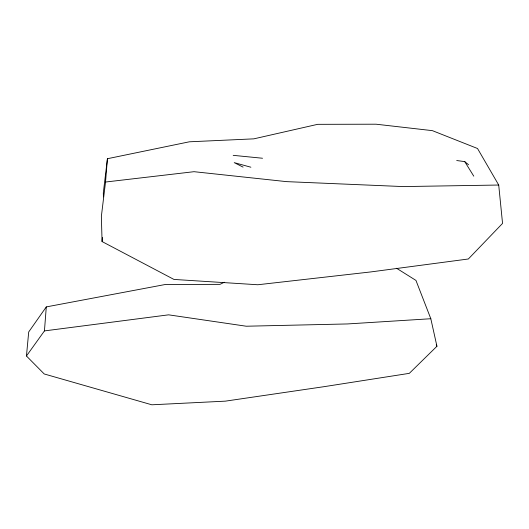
<?xml version="1.0" encoding="UTF-8"?>
<svg xmlns="http://www.w3.org/2000/svg" width="529" height="529" viewBox="0 0 529 529"><rect width="100%" height="100%" fill="white"/><g stroke="black" fill="none" stroke-linecap="round" stroke-linejoin="round"><path stroke-width="0.79" d="M396.565 268.263L415.953 280.416L430.818 318.729L436.941 346.264L409.314 373.348L323.94 386.692L225.38 401.147L151.83 404.797L44.224 373.963L26.45 355.991L44.443 330.909L46.288 306.906L165.471 284.463L219.938 284.357L224.362 282.248M103.419 196.894L103.32 192.847L107.42 158.72L189.349 141.805L253.834 138.849L317.678 124.328L376.086 124.203L432.391 130.65L477.522 148.504L498.715 185.031L502.55 223.403L468.35 258.992L370.816 271.926L257.815 284.754L173.955 279.431L102.071 241.561L102.395 237.495M102.071 241.561L101.363 216.368L105.529 182.029L107.42 158.72M26.45 355.991L28.711 331.961L46.288 306.906M44.443 330.909L168.606 314.834L246.263 326.221L347.454 323.946L430.818 318.729M105.529 182.029L194.031 171.694L286.553 181.632L403.197 186.578L498.715 185.031M233.19 155.341L262.529 158.244M456.712 160.532L464.733 161.616L468.562 164.744M250.885 167.217L234.235 162.641L243.082 167.111M464.733 161.616L473.772 176.17M436.22 344.796L436.941 346.264"/></g></svg>
